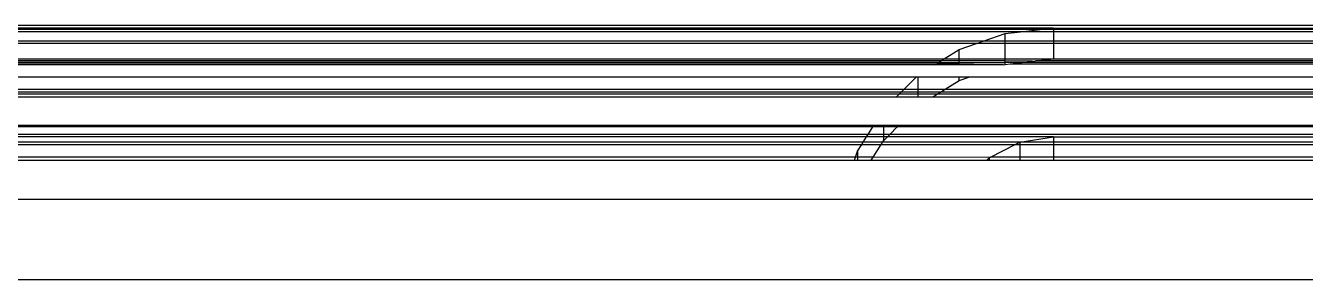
# Model space of a CAD drawing. Header units: inches. Extents: x 17 to 4615, y 5 to 3256.
# Drawn here: x 1636.36 to 1666.96, y 1433.61 to 1439.67 of the extents above; entities that cross this region are included whole.
import ezdxf

# ---------------------------------------------------------------- set-up
doc = ezdxf.new("R2010")
doc.units = ezdxf.units.IN
doc.header["$MEASUREMENT"] = 0

msp = doc.modelspace()

# ---------------------------------------------------------------- linework, layer by layer
for p, q in [((1695.732, 1439.674), (695.732, 1439.674)), ((1660.932, 1439.617), (730.532, 1439.617)), ((730.778, 1439.589), (1660.687, 1439.589)), ((1660.146, 1439.528), (731.319, 1439.528)), ((1659.279, 1439.313), (1659.775, 1439.486)), ((1659.775, 1439.486), (1660.146, 1439.528)), ((1659.775, 1439.313), (1659.775, 1439.486)), ((1660.146, 1439.528), (1660.687, 1439.589)), ((1660.932, 1439.528), (1660.146, 1439.528)), ((1660.687, 1439.589), (1660.932, 1439.617)), ((1660.687, 1439.589), (1660.932, 1439.589)), ((1660.932, 1439.617), (1690.532, 1439.617)), ((1660.932, 1439.617), (1660.932, 1439.589)), ((1660.932, 1439.589), (1660.932, 1439.528)), ((1660.932, 1439.589), (1690.532, 1439.589)), ((1660.932, 1439.528), (1660.932, 1439.313)), ((1690.532, 1439.528), (1660.932, 1439.528)), ((732.186, 1439.313), (1659.279, 1439.313)), ((1659.094, 1439.248), (732.371, 1439.248)), ((1658.676, 1439.102), (1659.094, 1439.248)), ((1659.094, 1439.248), (1659.279, 1439.313)), ((1659.775, 1439.248), (1659.094, 1439.248)), ((1659.279, 1439.313), (1659.775, 1439.313)), ((1659.775, 1439.248), (1659.775, 1439.313)), ((1659.775, 1439.313), (1660.932, 1439.313)), ((1659.775, 1438.88), (1659.775, 1439.248)), ((1660.932, 1439.248), (1659.775, 1439.248)), ((1660.932, 1439.313), (1660.932, 1439.248)), ((1660.932, 1439.313), (1690.532, 1439.313)), ((1660.932, 1439.248), (1660.932, 1438.88)), ((1690.532, 1439.248), (1660.932, 1439.248)), ((733.142, 1438.88), (1658.323, 1438.88)), ((1658.247, 1438.832), (1658.323, 1438.88)), ((1658.323, 1438.88), (1658.676, 1439.102)), ((1658.323, 1438.88), (1658.676, 1438.88)), ((1658.676, 1438.88), (1658.676, 1439.102)), ((1658.676, 1438.832), (1658.676, 1438.88)), ((1658.676, 1438.88), (1659.775, 1438.88)), ((1659.775, 1438.832), (1659.775, 1438.88)), ((1659.775, 1438.88), (1660.932, 1438.88)), ((1660.507, 1438.832), (1660.932, 1438.88)), ((1660.932, 1438.88), (1690.532, 1438.88)), ((1658.247, 1438.832), (733.218, 1438.832)), ((1658.188, 1438.795), (733.277, 1438.795)), ((733.374, 1438.734), (1658.138, 1438.763)), ((1658.091, 1438.734), (733.374, 1438.734)), ((1658.091, 1438.734), (1658.138, 1438.763)), ((1658.676, 1438.734), (1658.091, 1438.734)), ((1658.138, 1438.763), (1658.188, 1438.795)), ((1658.138, 1438.763), (1658.676, 1438.763)), ((1658.188, 1438.795), (1658.247, 1438.832)), ((1658.188, 1438.795), (1659.775, 1438.795)), ((1658.676, 1438.832), (1658.247, 1438.832)), ((1658.676, 1438.763), (1658.676, 1438.832)), ((1659.775, 1438.832), (1658.676, 1438.832)), ((1658.676, 1438.734), (1658.676, 1438.763)), ((1658.676, 1438.763), (1659.731, 1438.734)), ((1659.731, 1438.734), (1658.676, 1438.734)), ((1659.731, 1438.734), (1659.775, 1438.749)), ((1659.775, 1438.795), (1659.775, 1438.832)), ((1660.424, 1438.822), (1659.775, 1438.832)), ((1659.775, 1438.749), (1659.775, 1438.795)), ((1660.178, 1438.795), (1659.775, 1438.795)), ((1659.775, 1438.749), (1659.9, 1438.763)), ((1659.9, 1438.763), (1660.178, 1438.795)), ((1659.9, 1438.763), (1691.565, 1438.763)), ((1660.178, 1438.795), (1660.424, 1438.822)), ((1691.286, 1438.795), (1660.178, 1438.795)), ((1660.424, 1438.822), (1660.507, 1438.832)), ((1690.958, 1438.832), (1660.507, 1438.832)), ((733.803, 1438.454), (1657.662, 1438.454)), ((1657.366, 1438.158), (1657.662, 1438.454)), ((1657.662, 1438.454), (1657.69, 1438.454)), ((1657.69, 1438.454), (1657.69, 1438.158)), ((1657.69, 1438.454), (1658.676, 1438.454)), ((1658.347, 1438.158), (1658.676, 1438.365)), ((1658.676, 1438.365), (1658.676, 1438.454)), ((1658.676, 1438.365), (1658.93, 1438.454)), ((1658.676, 1438.454), (1658.93, 1438.454)), ((1658.93, 1438.454), (1692.535, 1438.454)), ((734.099, 1438.158), (1657.366, 1438.158)), ((1657.295, 1438.086), (734.17, 1438.086)), ((1657.246, 1438.038), (734.17, 1438.086)), ((734.287, 1437.969), (1657.177, 1437.969)), ((1657.177, 1437.969), (1657.246, 1438.038)), ((1657.177, 1437.969), (1657.69, 1437.969)), ((1657.246, 1438.038), (1657.295, 1438.086)), ((1657.69, 1438.038), (1657.246, 1438.038)), ((1657.295, 1438.086), (1657.366, 1438.158)), ((1657.69, 1438.086), (1657.295, 1438.086)), ((1657.366, 1438.158), (1657.69, 1438.158)), ((1657.69, 1438.158), (1657.69, 1438.086)), ((1657.69, 1438.158), (1658.347, 1438.158)), ((1657.69, 1438.086), (1657.69, 1438.038)), ((1658.233, 1438.086), (1657.69, 1438.086)), ((1657.69, 1438.038), (1657.69, 1437.969)), ((1658.156, 1438.038), (1657.69, 1438.038)), ((1657.69, 1437.969), (1658.047, 1437.969)), ((1658.047, 1437.969), (1658.156, 1438.038)), ((1658.047, 1437.969), (1693.418, 1437.969)), ((1658.156, 1438.038), (1658.233, 1438.086)), ((1693.309, 1438.038), (1658.156, 1438.038)), ((1658.233, 1438.086), (1658.347, 1438.158)), ((1693.232, 1438.086), (1658.233, 1438.086)), ((1658.347, 1438.158), (1693.118, 1438.158)), ((1656.637, 1437.292), (734.828, 1437.292)), ((1656.612, 1437.254), (734.852, 1437.254)), ((1656.499, 1437.074), (734.965, 1437.074)), ((1656.463, 1437.017), (1656.499, 1437.074)), ((1656.499, 1437.074), (1656.612, 1437.254)), ((1656.867, 1437.074), (1656.499, 1437.074)), ((1656.612, 1437.254), (1656.637, 1437.292)), ((1656.867, 1437.254), (1656.612, 1437.254)), ((1656.867, 1437.292), (1656.637, 1437.292)), ((1656.867, 1437.292), (1656.867, 1437.254)), ((1657.237, 1437.292), (1656.867, 1437.292)), ((1656.867, 1437.254), (1656.867, 1437.074)), ((1657.199, 1437.254), (1656.867, 1437.254)), ((1656.867, 1437.074), (1656.867, 1437.017)), ((1657.019, 1437.074), (1656.867, 1437.074)), ((1656.962, 1437.017), (1657.019, 1437.074)), ((1657.019, 1437.074), (1657.199, 1437.254)), ((1693.132, 1437.074), (1657.019, 1437.074)), ((1657.199, 1437.254), (1657.237, 1437.292)), ((1693.304, 1437.254), (1657.199, 1437.254)), ((1693.342, 1437.292), (1657.237, 1437.292)), ((1656.463, 1437.017), (735.001, 1437.017)), ((1656.386, 1436.893), (735.079, 1436.893)), ((735.117, 1436.832), (1656.348, 1436.832)), ((1656.247, 1436.673), (1656.348, 1436.832)), ((1656.348, 1436.832), (1656.386, 1436.893)), ((1656.348, 1436.832), (1656.81, 1436.832)), ((1656.386, 1436.893), (1656.463, 1437.017)), ((1656.849, 1436.893), (1656.386, 1436.893)), ((1656.867, 1437.017), (1656.463, 1437.017)), ((1656.623, 1436.534), (1656.81, 1436.832)), ((1656.81, 1436.832), (1656.849, 1436.893)), ((1656.81, 1436.832), (1660.017, 1436.832)), ((1656.849, 1436.893), (1656.867, 1436.922)), ((1660.129, 1436.889), (1656.849, 1436.893)), ((1656.867, 1436.922), (1656.962, 1437.017)), ((1656.867, 1437.017), (1656.867, 1436.922)), ((1656.962, 1437.017), (1656.867, 1437.017)), ((1660.932, 1437.017), (1656.962, 1437.017)), ((1659.431, 1436.534), (1660.017, 1436.832)), ((1660.017, 1436.832), (1660.129, 1436.889)), ((1660.017, 1436.832), (1660.129, 1436.832)), ((1660.129, 1436.889), (1660.932, 1437.017)), ((1660.932, 1436.893), (1660.129, 1436.889)), ((1660.129, 1436.889), (1660.129, 1436.832)), ((1660.129, 1436.832), (1660.129, 1436.534)), ((1660.129, 1436.832), (1660.932, 1436.832)), ((1660.932, 1437.017), (1690.532, 1437.017)), ((1660.932, 1437.017), (1660.932, 1436.893)), ((1660.932, 1436.893), (1660.932, 1436.832)), ((1690.532, 1436.893), (1660.932, 1436.893)), ((1660.932, 1436.832), (1660.932, 1436.534)), ((1660.932, 1436.832), (1690.532, 1436.832)), ((1656.199, 1436.534), (735.266, 1436.534)), ((735.292, 1436.46), (1656.173, 1436.46)), ((1656.173, 1436.46), (1656.199, 1436.534)), ((1656.173, 1436.46), (1656.247, 1436.46)), ((1656.199, 1436.534), (1656.247, 1436.673)), ((1656.247, 1436.534), (1656.199, 1436.534)), ((1656.247, 1436.673), (1656.247, 1436.534)), ((1656.247, 1436.534), (1656.247, 1436.46)), ((1656.623, 1436.534), (1656.247, 1436.534)), ((1656.247, 1436.46), (1656.576, 1436.46)), ((1656.576, 1436.46), (1656.623, 1436.534)), ((1656.576, 1436.46), (1659.344, 1436.46)), ((1659.404, 1436.52), (1656.623, 1436.534)), ((1659.344, 1436.46), (1659.404, 1436.52)), ((1659.344, 1436.46), (1659.404, 1436.46)), ((1659.404, 1436.52), (1659.431, 1436.534)), ((1659.404, 1436.46), (1659.404, 1436.52)), ((1659.404, 1436.46), (1660.129, 1436.46)), ((1660.129, 1436.534), (1659.431, 1436.534)), ((1660.129, 1436.534), (1660.129, 1436.46)), ((1660.932, 1436.534), (1660.129, 1436.534)), ((1660.129, 1436.46), (1660.932, 1436.46)), ((1660.932, 1436.534), (1660.932, 1436.46)), ((1690.532, 1436.534), (1660.932, 1436.534)), ((1660.932, 1436.46), (1690.532, 1436.46)), ((699.018, 1435.527), (1692.447, 1435.527)), ((700.932, 1433.612), (1690.532, 1433.612))]:
    msp.add_line(p, q)

doc.saveas('drawing.dxf')
